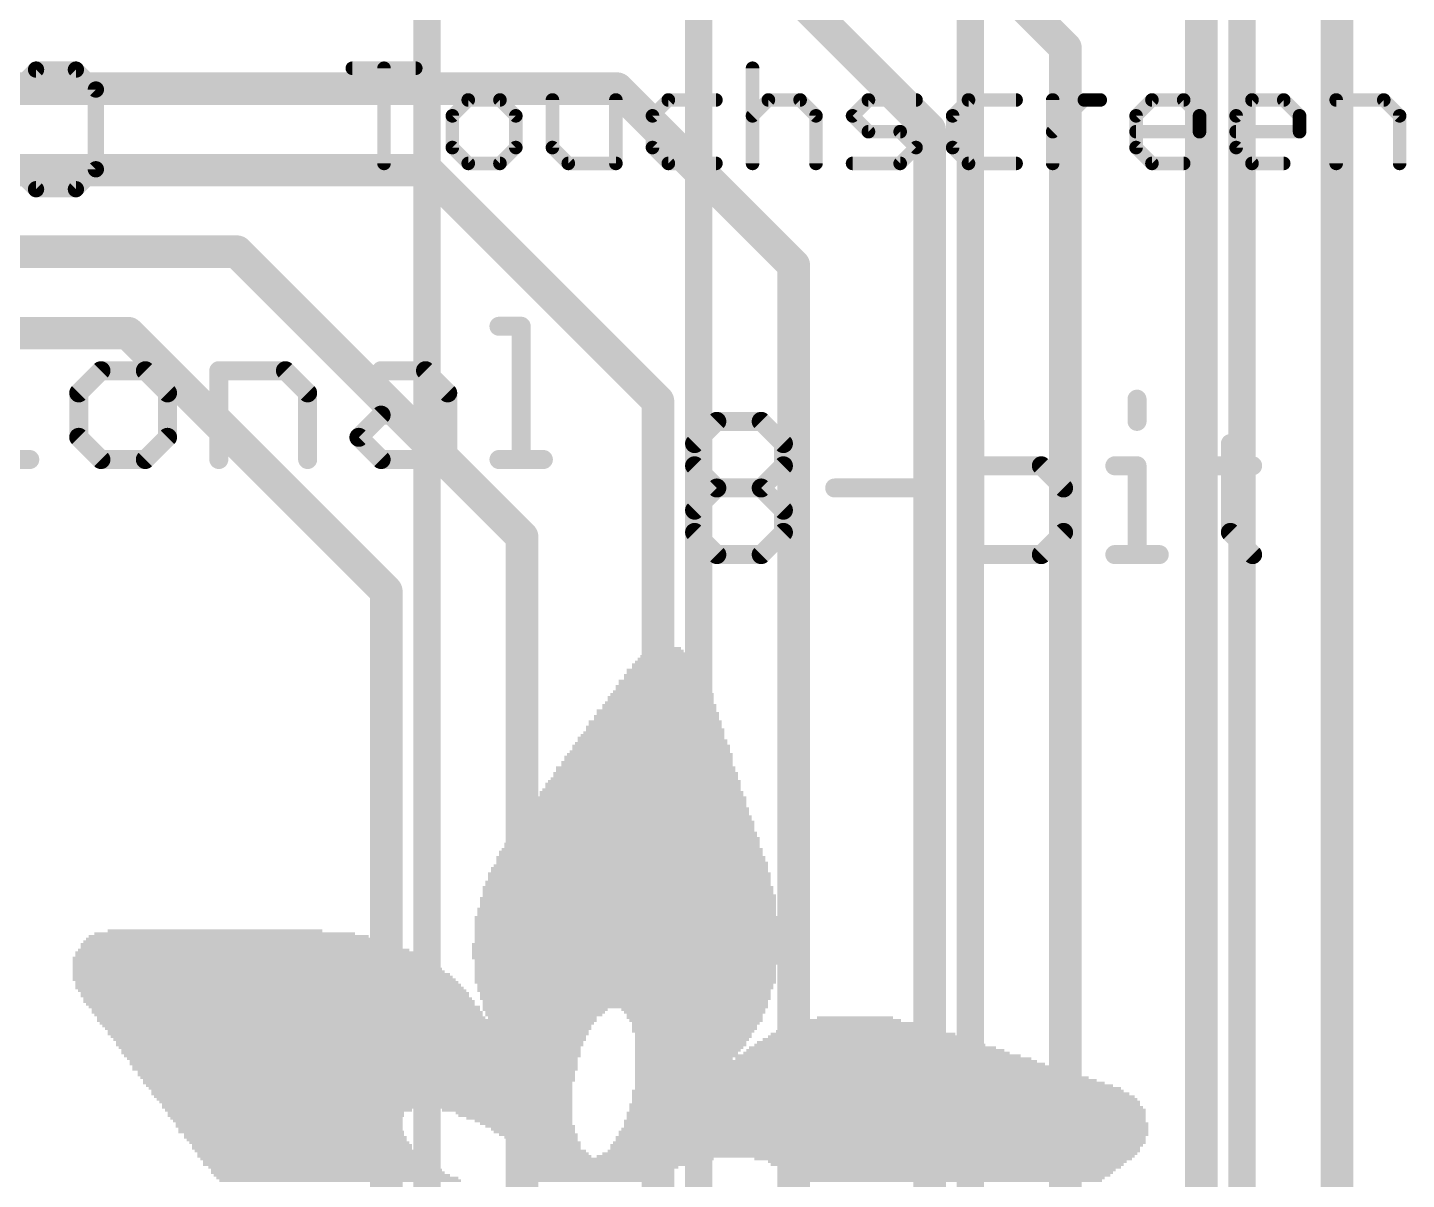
# Model space of a CAD drawing. Extents: x -37 to 43, y -51 to 71.
# Drawn here: x -7.54 to 5.35, y 31.97 to 42.74 of the extents above; entities that cross this region are included whole.
import ezdxf

# ---------------------------------------------------------------- set-up
doc = ezdxf.new("R2010")
doc.units = 0
for name, color, linetype in [('1', 12, 'CONTINUOUS'), ('16', 132, 'CONTINUOUS'), ('21', 40, 'CONTINUOUS')]:
    doc.layers.add(name, color=color, linetype=linetype)

# ---------------------------------------------------------------- blocks, each defined once
blk = doc.blocks.new('RECT')
blk.add_solid([(-0.5, -0.5), (0.5, -0.5), (-0.5, 0.5), (0.5, 0.5)])

msp = doc.modelspace()

# ---------------------------------------------------------------- linework, layer by layer
at = {"layer": '1', "const_width": 0.3048}
for points in [[(4.699, 43.815), (4.699, 23.5712)], [(1.016, 43.688), (2.159, 42.545)], [(3.429, 43.307), (3.429, 23.5712)], [(-0.254, 42.926), (0.889, 41.783)], [(2.159, 42.545), (2.159, 23.5712)], [(-8.382, 42.164), (-2.032, 42.164)], [(-2.032, 42.164), (-0.381, 40.513)], [(0.889, 41.783), (0.889, 23.5712)], [(-10.16, 41.402), (-3.81, 41.402)], [(-3.81, 41.402), (-1.651, 39.243)], [(-11.938, 40.64), (-5.588, 40.64)], [(-5.588, 40.64), (-2.921, 37.973)], [(-0.381, 40.513), (-0.381, 23.5712)], [(-13.716, 39.878), (-6.604, 39.878)], [(-6.604, 39.878), (-4.191, 37.465)], [(-1.651, 39.243), (-1.651, 23.5712)], [(-2.921, 37.973), (-2.921, 23.5712)], [(-4.191, 37.465), (-4.191, 23.5712)]]:
    msp.add_lwpolyline(points, dxfattribs=at)
at = {"layer": '1', "const_width": 0.1524}
for points in [[(2.2352, 42.545, 1), (2.0828, 42.545)], [(2.1051, 42.4911, 1), (2.2129, 42.5989)], [(-1.9781, 42.2179, 1), (-2.0859, 42.1101)], [(-2.032, 42.0878, 1), (-2.032, 42.2402)], [(0.9652, 41.783, 1), (0.8128, 41.783)], [(0.8351, 41.7291, 1), (0.9429, 41.8369)], [(-3.7561, 41.4559, 1), (-3.8639, 41.3481)], [(-3.81, 41.3258, 1), (-3.81, 41.4782)], [(-5.5341, 40.6939, 1), (-5.6419, 40.5861)], [(-5.588, 40.5638, 1), (-5.588, 40.7162)], [(-0.3048, 40.513, 1), (-0.4572, 40.513)], [(-0.4349, 40.4591, 1), (-0.3271, 40.5669)], [(-6.5501, 39.9319, 1), (-6.6579, 39.8241)], [(-6.604, 39.8018, 1), (-6.604, 39.9542)], [(-1.5748, 39.243, 1), (-1.7272, 39.243)], [(-1.7049, 39.1891, 1), (-1.5971, 39.2969)], [(-2.8448, 37.973, 1), (-2.9972, 37.973)], [(-2.9749, 37.9191, 1), (-2.8671, 38.0269)], [(-4.1148, 37.465, 1), (-4.2672, 37.465)], [(-4.2449, 37.4111, 1), (-4.1371, 37.5189)]]:
    msp.add_lwpolyline(points, format="xyb", dxfattribs=at)
at = {"layer": '16', "const_width": 0.254}
for points in [[(-3.81, 11.938), (-3.81, 50.292)], [(-1.27, 11.938), (-1.27, 50.292)], [(1.27, 11.176), (1.27, 50.292)], [(3.81, 10.16), (3.81, 50.292)]]:
    msp.add_lwpolyline(points, dxfattribs=at)
at = {"layer": '21'}
for points, const_width in [([(-7.4656, 42.3428), (-7.652, 42.1563)], 0.1524), ([(-7.0928, 42.3428), (-7.4656, 42.3428)], 0.1524), ([(-6.9063, 42.1563), (-7.0928, 42.3428)], 0.1524), ([(-4.5085, 42.3553), (-3.9153, 42.3553)], 0.127), ([(-4.2119, 41.4655), (-4.2119, 42.3553)], 0.127), ([(-0.7664, 42.3553), (-0.7664, 41.4655)], 0.127), ([(-6.9063, 41.4106), (-6.9063, 42.1563)], 0.1524), ([(-3.4247, 42.0587), (-3.573, 41.9104)], 0.127), ([(-3.1281, 42.0587), (-3.4247, 42.0587)], 0.127), ([(-2.9798, 41.9104), (-3.1281, 42.0587)], 0.127), ([(-2.6375, 42.0587), (-2.6375, 41.6138)], 0.127), ([(-2.0443, 41.4655), (-2.0443, 42.0587)], 0.127), ([(-1.5537, 42.0587), (-1.7019, 41.9104)], 0.127), ([(-1.1088, 42.0587), (-1.5537, 42.0587)], 0.127), ([(-0.7664, 41.9104), (-0.6181, 42.0587)], 0.127), ([(-0.6181, 42.0587), (-0.3215, 42.0587)], 0.127), ([(-0.3215, 42.0587), (-0.1733, 41.9104)], 0.127), ([(0.1691, 41.9104), (0.3174, 42.0587)], 0.127), ([(0.3174, 42.0587), (0.7623, 42.0587)], 0.127), ([(1.2529, 42.0587), (1.1046, 41.9104)], 0.127), ([(1.6978, 42.0587), (1.2529, 42.0587)], 0.127), ([(2.0401, 41.4655), (2.0401, 42.0587)], 0.127), ([(2.0401, 41.7621), (2.3367, 42.0587)], 0.127), ([(2.3367, 42.0587), (2.485, 42.0587)], 0.127), ([(2.8197, 41.9104), (2.968, 42.0587)], 0.127), ([(2.968, 42.0587), (3.2646, 42.0587)], 0.127), ([(3.2646, 42.0587), (3.4129, 41.9104)], 0.127), ([(3.7552, 41.9104), (3.9035, 42.0587)], 0.127), ([(3.9035, 42.0587), (4.2001, 42.0587)], 0.127), ([(4.2001, 42.0587), (4.3484, 41.9104)], 0.127), ([(4.6908, 41.4655), (4.6908, 42.0587)], 0.127), ([(4.6908, 42.0587), (5.1356, 42.0587)], 0.127), ([(5.1356, 42.0587), (5.2839, 41.9104)], 0.127), ([(-3.573, 41.9104), (-3.573, 41.6138)], 0.127), ([(-2.9798, 41.6138), (-2.9798, 41.9104)], 0.127), ([(-1.7019, 41.9104), (-1.7019, 41.6138)], 0.127), ([(-0.1733, 41.9104), (-0.1733, 41.4655)], 0.127), ([(0.3174, 41.7621), (0.1691, 41.9104)], 0.127), ([(1.1046, 41.9104), (1.1046, 41.6138)], 0.127), ([(2.8197, 41.6138), (2.8197, 41.9104)], 0.127), ([(3.4129, 41.9104), (3.4129, 41.7621)], 0.127), ([(3.7552, 41.6138), (3.7552, 41.9104)], 0.127), ([(4.3484, 41.9104), (4.3484, 41.7621)], 0.127), ([(5.2839, 41.9104), (5.2839, 41.4655)], 0.127), ([(0.614, 41.7621), (0.3174, 41.7621)], 0.127), ([(0.7623, 41.6138), (0.614, 41.7621)], 0.127), ([(3.4129, 41.7621), (2.8197, 41.7621)], 0.127), ([(4.3484, 41.7621), (3.7552, 41.7621)], 0.127), ([(-3.573, 41.6138), (-3.4247, 41.4655)], 0.127), ([(-3.1281, 41.4655), (-2.9798, 41.6138)], 0.127), ([(-2.6375, 41.6138), (-2.4892, 41.4655)], 0.127), ([(-1.7019, 41.6138), (-1.5537, 41.4655)], 0.127), ([(0.614, 41.4655), (0.7623, 41.6138)], 0.127), ([(1.1046, 41.6138), (1.2529, 41.4655)], 0.127), ([(2.968, 41.4655), (2.8197, 41.6138)], 0.127), ([(3.9035, 41.4655), (3.7552, 41.6138)], 0.127), ([(-3.4247, 41.4655), (-3.1281, 41.4655)], 0.127), ([(-2.4892, 41.4655), (-2.0443, 41.4655)], 0.127), ([(-1.5537, 41.4655), (-1.1088, 41.4655)], 0.127), ([(0.1691, 41.4655), (0.614, 41.4655)], 0.127), ([(1.2529, 41.4655), (1.6978, 41.4655)], 0.127), ([(3.2646, 41.4655), (2.968, 41.4655)], 0.127), ([(4.2001, 41.4655), (3.9035, 41.4655)], 0.127), ([(-7.652, 41.4106), (-7.4656, 41.2242)], 0.1524), ([(-7.0928, 41.2242), (-6.9063, 41.4106)], 0.1524), ([(-7.4656, 41.2242), (-7.0928, 41.2242)], 0.1524), ([(-3.1373, 39.9426), (-2.9297, 39.9426)], 0.1778), ([(-2.9297, 39.9426), (-2.9297, 38.6969)], 0.1778), ([(-6.8588, 39.5273), (-7.0664, 39.3197)], 0.1778), ([(-6.4436, 39.5273), (-6.8588, 39.5273)], 0.1778), ([(-6.236, 39.3197), (-6.4436, 39.5273)], 0.1778), ([(-5.7567, 38.6969), (-5.7567, 39.5273)], 0.1778), ([(-5.7567, 39.5273), (-5.1339, 39.5273)], 0.1778), ([(-5.1339, 39.5273), (-4.9263, 39.3197)], 0.1778), ([(-4.2394, 39.5273), (-3.8242, 39.5273)], 0.1778), ([(-3.8242, 39.5273), (-3.6165, 39.3197)], 0.1778), ([(-7.0664, 39.3197), (-7.0664, 38.9045)], 0.1778), ([(-6.236, 38.9045), (-6.236, 39.3197)], 0.1778), ([(-4.9263, 39.3197), (-4.9263, 38.6969)], 0.1778), ([(-3.6165, 39.3197), (-3.6165, 38.6969)], 0.1778), ([(2.8287, 39.2612), (2.8287, 39.0536)], 0.1778), ([(-4.447, 38.9045), (-4.2394, 39.1121)], 0.1778), ([(-4.2394, 39.1121), (-3.6165, 39.1121)], 0.1778), ([(-1.3081, 38.846), (-1.1005, 39.0536)], 0.1778), ([(-1.1005, 39.0536), (-0.6853, 39.0536)], 0.1778), ([(-0.6853, 39.0536), (-0.4777, 38.846)], 0.1778), ([(1.3114, 39.0536), (1.3114, 37.8079)], 0.1778), ([(-7.0664, 38.9045), (-6.8588, 38.6969)], 0.1778), ([(-6.4436, 38.6969), (-6.236, 38.9045)], 0.1778), ([(-4.2394, 38.6969), (-4.447, 38.9045)], 0.1778), ([(-1.3081, 38.6383), (-1.3081, 38.846)], 0.1778), ([(-0.4777, 38.846), (-0.4777, 38.6383)], 0.1778), ([(3.7018, 38.846), (3.7018, 38.0155)], 0.1778), ([(-7.9396, 38.6969), (-7.5244, 38.6969)], 0.1778), ([(-6.8588, 38.6969), (-6.4436, 38.6969)], 0.1778), ([(-3.6165, 38.6969), (-4.2394, 38.6969)], 0.1778), ([(-3.1373, 38.6969), (-2.722, 38.6969)], 0.1778), ([(-1.1005, 38.4307), (-1.3081, 38.6383)], 0.1778), ([(-0.4777, 38.6383), (-0.6853, 38.4307)], 0.1778), ([(1.9342, 38.6383), (1.3114, 38.6383)], 0.1778), ([(2.1418, 38.4307), (1.9342, 38.6383)], 0.1778), ([(2.6211, 38.6383), (2.8287, 38.6383)], 0.1778), ([(2.8287, 38.6383), (2.8287, 37.8079)], 0.1778), ([(3.4942, 38.6383), (3.9094, 38.6383)], 0.1778), ([(-1.3081, 38.2231), (-1.1005, 38.4307)], 0.1778), ([(-1.1005, 38.4307), (-0.6853, 38.4307)], 0.1778), ([(-0.6853, 38.4307), (-0.4777, 38.2231)], 0.1778), ([(0.0016, 38.4307), (0.8321, 38.4307)], 0.1778), ([(2.1418, 38.0155), (2.1418, 38.4307)], 0.1778), ([(-1.3081, 38.0155), (-1.3081, 38.2231)], 0.1778), ([(-0.4777, 38.2231), (-0.4777, 38.0155)], 0.1778), ([(-1.1005, 37.8079), (-1.3081, 38.0155)], 0.1778), ([(-0.4777, 38.0155), (-0.6853, 37.8079)], 0.1778), ([(1.9342, 37.8079), (2.1418, 38.0155)], 0.1778), ([(3.7018, 38.0155), (3.9094, 37.8079)], 0.1778), ([(-0.6853, 37.8079), (-1.1005, 37.8079)], 0.1778), ([(1.3114, 37.8079), (1.9342, 37.8079)], 0.1778), ([(2.6211, 37.8079), (3.0363, 37.8079)], 0.1778)]:
    msp.add_lwpolyline(points, dxfattribs=dict(at, const_width=const_width))
for points, const_width in [([(-7.4656, 42.3809, 1), (-7.4656, 42.3047)], 0.0762), ([(-7.4387, 42.3158, 1), (-7.4926, 42.3697)], 0.0762), ([(-7.0658, 42.3697, 1), (-7.1197, 42.3158)], 0.0762), ([(-7.0928, 42.3047, 1), (-7.0928, 42.3809)], 0.0762), ([(-4.5085, 42.387, 1), (-4.5085, 42.3235)], 0.0635), ([(-4.1802, 42.3553, 1), (-4.2437, 42.3553)], 0.0635), ([(-3.9153, 42.3235, 1), (-3.9153, 42.387)], 0.0635), ([(-0.7347, 42.3553, 1), (-0.7982, 42.3553)], 0.0635), ([(-6.8682, 42.1563, 1), (-6.9444, 42.1563)], 0.0762), ([(-6.9333, 42.1294, 1), (-6.8794, 42.1833)], 0.0762), ([(-3.4247, 42.0904, 1), (-3.4247, 42.0269)], 0.0635), ([(-3.4022, 42.0362, 1), (-3.4471, 42.0811)], 0.0635), ([(-3.1057, 42.0811, 1), (-3.1506, 42.0362)], 0.0635), ([(-3.1281, 42.0269, 1), (-3.1281, 42.0904)], 0.0635), ([(-2.6057, 42.0587, 1), (-2.6692, 42.0587)], 0.0635), ([(-2.0125, 42.0587, 1), (-2.076, 42.0587)], 0.0635), ([(-1.5537, 42.0904, 1), (-1.5537, 42.0269)], 0.0635), ([(-1.5312, 42.0362, 1), (-1.5761, 42.0811)], 0.0635), ([(-1.1088, 42.0269, 1), (-1.1088, 42.0904)], 0.0635), ([(-0.6181, 42.0904, 1), (-0.6181, 42.0269)], 0.0635), ([(-0.5957, 42.0362, 1), (-0.6406, 42.0811)], 0.0635), ([(-0.2991, 42.0811, 1), (-0.344, 42.0362)], 0.0635), ([(-0.3215, 42.0269, 1), (-0.3215, 42.0904)], 0.0635), ([(0.3174, 42.0904, 1), (0.3174, 42.0269)], 0.0635), ([(0.3398, 42.0362, 1), (0.2949, 42.0811)], 0.0635), ([(0.7623, 42.0269, 1), (0.7623, 42.0904)], 0.0635), ([(1.2529, 42.0904, 1), (1.2529, 42.0269)], 0.0635), ([(1.2754, 42.0362, 1), (1.2305, 42.0811)], 0.0635), ([(1.6978, 42.0269, 1), (1.6978, 42.0904)], 0.0635), ([(2.0719, 42.0587, 1), (2.0084, 42.0587)], 0.0635), ([(2.3367, 42.0904, 1), (2.3367, 42.0269)], 0.0635), ([(2.3592, 42.0362, 1), (2.3143, 42.0811)], 0.0635), ([(2.485, 42.0269, 1), (2.485, 42.0904)], 0.0635), ([(2.968, 42.0904, 1), (2.968, 42.0269)], 0.0635), ([(2.9905, 42.0362, 1), (2.9456, 42.0811)], 0.0635), ([(3.2871, 42.0811, 1), (3.2422, 42.0362)], 0.0635), ([(3.2646, 42.0269, 1), (3.2646, 42.0904)], 0.0635), ([(3.9035, 42.0904, 1), (3.9035, 42.0269)], 0.0635), ([(3.926, 42.0362, 1), (3.8811, 42.0811)], 0.0635), ([(4.2226, 42.0811, 1), (4.1777, 42.0362)], 0.0635), ([(4.2001, 42.0269, 1), (4.2001, 42.0904)], 0.0635), ([(4.7225, 42.0587, 1), (4.659, 42.0587)], 0.0635), ([(4.6908, 42.0904, 1), (4.6908, 42.0269)], 0.0635), ([(5.1581, 42.0811, 1), (5.1132, 42.0362)], 0.0635), ([(5.1356, 42.0269, 1), (5.1356, 42.0904)], 0.0635), ([(-3.5412, 41.9104, 1), (-3.6047, 41.9104)], 0.0635), ([(-3.5954, 41.9328, 1), (-3.5505, 41.8879)], 0.0635), ([(-2.9481, 41.9104, 1), (-3.0116, 41.9104)], 0.0635), ([(-3.0023, 41.8879, 1), (-2.9574, 41.9328)], 0.0635), ([(-1.6702, 41.9104, 1), (-1.7337, 41.9104)], 0.0635), ([(-1.7244, 41.9328, 1), (-1.6795, 41.8879)], 0.0635), ([(-0.7889, 41.9328, 1), (-0.744, 41.8879)], 0.0635), ([(-0.1415, 41.9104, 1), (-0.205, 41.9104)], 0.0635), ([(-0.1957, 41.8879, 1), (-0.1508, 41.9328)], 0.0635), ([(0.1915, 41.9328, 1), (0.1466, 41.8879)], 0.0635), ([(0.1466, 41.9328, 1), (0.1915, 41.8879)], 0.0635), ([(1.1364, 41.9104, 1), (1.0729, 41.9104)], 0.0635), ([(1.0822, 41.9328, 1), (1.1271, 41.8879)], 0.0635), ([(2.8515, 41.9104, 1), (2.788, 41.9104)], 0.0635), ([(2.7973, 41.9328, 1), (2.8422, 41.8879)], 0.0635), ([(3.4447, 41.9104, 1), (3.3811, 41.9104)], 0.0635), ([(3.3904, 41.8879, 1), (3.4354, 41.9328)], 0.0635), ([(3.787, 41.9104, 1), (3.7235, 41.9104)], 0.0635), ([(3.7328, 41.9328, 1), (3.7777, 41.8879)], 0.0635), ([(4.3802, 41.9104, 1), (4.3167, 41.9104)], 0.0635), ([(4.326, 41.8879, 1), (4.3709, 41.9328)], 0.0635), ([(5.3157, 41.9104, 1), (5.2522, 41.9104)], 0.0635), ([(5.2615, 41.8879, 1), (5.3064, 41.9328)], 0.0635), ([(0.3174, 41.7938, 1), (0.3174, 41.7303)], 0.0635), ([(0.2949, 41.7396, 1), (0.3398, 41.7845)], 0.0635), ([(0.6364, 41.7845, 1), (0.5915, 41.7396)], 0.0635), ([(0.614, 41.7303, 1), (0.614, 41.7938)], 0.0635), ([(2.0177, 41.7845, 1), (2.0626, 41.7396)], 0.0635), ([(2.8197, 41.7938, 1), (2.8197, 41.7303)], 0.0635), ([(3.3811, 41.7621, 1), (3.4447, 41.7621)], 0.0635), ([(3.4129, 41.7303, 1), (3.4129, 41.7938)], 0.0635), ([(3.7552, 41.7938, 1), (3.7552, 41.7303)], 0.0635), ([(4.3167, 41.7621, 1), (4.3802, 41.7621)], 0.0635), ([(4.3484, 41.7303, 1), (4.3484, 41.7938)], 0.0635), ([(-3.5505, 41.6362, 1), (-3.5954, 41.5913)], 0.0635), ([(-3.6047, 41.6138, 1), (-3.5412, 41.6138)], 0.0635), ([(-3.0116, 41.6138, 1), (-2.9481, 41.6138)], 0.0635), ([(-2.9574, 41.5913, 1), (-3.0023, 41.6362)], 0.0635), ([(-2.6692, 41.6138, 1), (-2.6057, 41.6138)], 0.0635), ([(-2.615, 41.6362, 1), (-2.6599, 41.5913)], 0.0635), ([(-1.7337, 41.6138, 1), (-1.6702, 41.6138)], 0.0635), ([(-1.6795, 41.6362, 1), (-1.7244, 41.5913)], 0.0635), ([(0.7398, 41.5913, 1), (0.7847, 41.6362)], 0.0635), ([(0.7847, 41.5913, 1), (0.7398, 41.6362)], 0.0635), ([(1.0729, 41.6138, 1), (1.1364, 41.6138)], 0.0635), ([(1.1271, 41.6362, 1), (1.0822, 41.5913)], 0.0635), ([(2.788, 41.6138, 1), (2.8515, 41.6138)], 0.0635), ([(2.8422, 41.6362, 1), (2.7973, 41.5913)], 0.0635), ([(3.7777, 41.6362, 1), (3.7328, 41.5913)], 0.0635), ([(3.7235, 41.6138, 1), (3.787, 41.6138)], 0.0635), ([(-3.4247, 41.4973, 1), (-3.4247, 41.4337)], 0.0635), ([(-3.4471, 41.443, 1), (-3.4022, 41.488)], 0.0635), ([(-3.1506, 41.488, 1), (-3.1057, 41.443)], 0.0635), ([(-3.1281, 41.4337, 1), (-3.1281, 41.4973)], 0.0635), ([(-2.4892, 41.4973, 1), (-2.4892, 41.4337)], 0.0635), ([(-2.5116, 41.443, 1), (-2.4667, 41.488)], 0.0635), ([(-2.0443, 41.4337, 1), (-2.0443, 41.4973)], 0.0635), ([(-1.5537, 41.4973, 1), (-1.5537, 41.4337)], 0.0635), ([(-1.5761, 41.443, 1), (-1.5312, 41.488)], 0.0635), ([(-1.1088, 41.4337, 1), (-1.1088, 41.4973)], 0.0635), ([(0.1691, 41.4973, 1), (0.1691, 41.4337)], 0.0635), ([(0.5915, 41.488, 1), (0.6364, 41.443)], 0.0635), ([(0.614, 41.4337, 1), (0.614, 41.4973)], 0.0635), ([(1.2529, 41.4973, 1), (1.2529, 41.4337)], 0.0635), ([(1.2305, 41.443, 1), (1.2754, 41.488)], 0.0635), ([(1.6978, 41.4337, 1), (1.6978, 41.4973)], 0.0635), ([(2.968, 41.4973, 1), (2.968, 41.4337)], 0.0635), ([(2.9456, 41.443, 1), (2.9905, 41.488)], 0.0635), ([(3.2646, 41.4337, 1), (3.2646, 41.4973)], 0.0635), ([(3.9035, 41.4973, 1), (3.9035, 41.4337)], 0.0635), ([(3.8811, 41.443, 1), (3.926, 41.488)], 0.0635), ([(4.2001, 41.4337, 1), (4.2001, 41.4973)], 0.0635), ([(-6.9444, 41.4106, 1), (-6.8682, 41.4106)], 0.0762), ([(-6.8794, 41.3837, 1), (-6.9333, 41.4376)], 0.0762), ([(-4.2437, 41.4655, 1), (-4.1802, 41.4655)], 0.0635), ([(-2.076, 41.4655, 1), (-2.0125, 41.4655)], 0.0635), ([(-0.7982, 41.4655, 1), (-0.7347, 41.4655)], 0.0635), ([(-0.205, 41.4655, 1), (-0.1415, 41.4655)], 0.0635), ([(2.0084, 41.4655, 1), (2.0719, 41.4655)], 0.0635), ([(4.659, 41.4655, 1), (4.7225, 41.4655)], 0.0635), ([(5.2522, 41.4655, 1), (5.3157, 41.4655)], 0.0635), ([(-7.4656, 41.2623, 1), (-7.4656, 41.1861)], 0.0762), ([(-7.4926, 41.1973, 1), (-7.4387, 41.2511)], 0.0762), ([(-7.1197, 41.2511, 1), (-7.0658, 41.1973)], 0.0762), ([(-7.0928, 41.1861, 1), (-7.0928, 41.2623)], 0.0762), ([(-3.1373, 39.987, 1), (-3.1373, 39.8981)], 0.0889), ([(-2.8852, 39.9426, 1), (-2.9741, 39.9426)], 0.0889), ([(-2.9297, 39.8981, 1), (-2.9297, 39.987)], 0.0889), ([(-6.8588, 39.5718, 1), (-6.8588, 39.4829)], 0.0889), ([(-6.8274, 39.4959, 1), (-6.8903, 39.5588)], 0.0889), ([(-6.4122, 39.5588, 1), (-6.475, 39.4959)], 0.0889), ([(-6.4436, 39.4829, 1), (-6.4436, 39.5718)], 0.0889), ([(-5.7123, 39.5273, 1), (-5.8012, 39.5273)], 0.0889), ([(-5.7567, 39.5718, 1), (-5.7567, 39.4829)], 0.0889), ([(-5.1025, 39.5588, 1), (-5.1653, 39.4959)], 0.0889), ([(-5.1339, 39.4829, 1), (-5.1339, 39.5718)], 0.0889), ([(-4.2394, 39.5718, 1), (-4.2394, 39.4829)], 0.0889), ([(-3.7927, 39.5588, 1), (-3.8556, 39.4959)], 0.0889), ([(-3.8242, 39.4829, 1), (-3.8242, 39.5718)], 0.0889), ([(-7.0979, 39.3512, 1), (-7.035, 39.2883)], 0.0889), ([(-7.022, 39.3197, 1), (-7.1109, 39.3197)], 0.0889), ([(-6.1915, 39.3197, 1), (-6.2804, 39.3197)], 0.0889), ([(-6.2674, 39.2883, 1), (-6.2046, 39.3512)], 0.0889), ([(-4.8818, 39.3197, 1), (-4.9707, 39.3197)], 0.0889), ([(-4.9577, 39.2883, 1), (-4.8948, 39.3512)], 0.0889), ([(-3.5721, 39.3197, 1), (-3.661, 39.3197)], 0.0889), ([(-3.648, 39.2883, 1), (-3.5851, 39.3512)], 0.0889), ([(2.8731, 39.2612, 1), (2.7842, 39.2612)], 0.0889), ([(-4.2394, 39.1566, 1), (-4.2394, 39.0677)], 0.0889), ([(-4.2079, 39.0807, 1), (-4.2708, 39.1435)], 0.0889), ([(-3.6165, 39.0677, 1), (-3.6165, 39.1566)], 0.0889), ([(-1.1005, 39.098, 1), (-1.1005, 39.0091)], 0.0889), ([(-1.0691, 39.0221, 1), (-1.1319, 39.085)], 0.0889), ([(-0.6538, 39.085, 1), (-0.7167, 39.0221)], 0.0889), ([(-0.6853, 39.0091, 1), (-0.6853, 39.098)], 0.0889), ([(1.3558, 39.0536, 1), (1.2669, 39.0536)], 0.0889), ([(2.7842, 39.0536, 1), (2.8731, 39.0536)], 0.0889), ([(-7.035, 38.9359, 1), (-7.0979, 38.8731)], 0.0889), ([(-7.1109, 38.9045, 1), (-7.022, 38.9045)], 0.0889), ([(-6.2804, 38.9045, 1), (-6.1915, 38.9045)], 0.0889), ([(-6.2046, 38.8731, 1), (-6.2674, 38.9359)], 0.0889), ([(-4.4156, 38.9359, 1), (-4.4784, 38.8731)], 0.0889), ([(-4.4784, 38.9359, 1), (-4.4156, 38.8731)], 0.0889), ([(-1.2636, 38.846, 1), (-1.3526, 38.846)], 0.0889), ([(-0.4332, 38.846, 1), (-0.5221, 38.846)], 0.0889), ([(3.7463, 38.846, 1), (3.6574, 38.846)], 0.0889), ([(-1.3395, 38.8774, 1), (-1.2767, 38.8145)], 0.0889), ([(-0.5091, 38.8145, 1), (-0.4462, 38.8774)], 0.0889), ([(-7.5244, 38.6525, 1), (-7.5244, 38.7413)], 0.0889), ([(-6.8588, 38.7413, 1), (-6.8588, 38.6525)], 0.0889), ([(-6.8903, 38.6655, 1), (-6.8274, 38.7283)], 0.0889), ([(-6.475, 38.7283, 1), (-6.4122, 38.6655)], 0.0889), ([(-6.4436, 38.6525, 1), (-6.4436, 38.7413)], 0.0889), ([(-5.8012, 38.6969, 1), (-5.7123, 38.6969)], 0.0889), ([(-4.9707, 38.6969, 1), (-4.8818, 38.6969)], 0.0889), ([(-4.2394, 38.7413, 1), (-4.2394, 38.6525)], 0.0889), ([(-4.2708, 38.6655, 1), (-4.2079, 38.7283)], 0.0889), ([(-3.661, 38.6969, 1), (-3.5721, 38.6969)], 0.0889), ([(-3.6165, 38.6525, 1), (-3.6165, 38.7413)], 0.0889), ([(-3.1373, 38.7413, 1), (-3.1373, 38.6525)], 0.0889), ([(-2.9741, 38.6969, 1), (-2.8852, 38.6969)], 0.0889), ([(-2.722, 38.6525, 1), (-2.722, 38.7413)], 0.0889), ([(-1.3526, 38.6383, 1), (-1.2636, 38.6383)], 0.0889), ([(-1.2767, 38.6698, 1), (-1.3395, 38.6069)], 0.0889), ([(-0.5221, 38.6383, 1), (-0.4332, 38.6383)], 0.0889), ([(-0.4462, 38.6069, 1), (-0.5091, 38.6698)], 0.0889), ([(1.3114, 38.6828, 1), (1.3114, 38.5939)], 0.0889), ([(1.9656, 38.6698, 1), (1.9028, 38.6069)], 0.0889), ([(1.9342, 38.5939, 1), (1.9342, 38.6828)], 0.0889), ([(2.6211, 38.6828, 1), (2.6211, 38.5939)], 0.0889), ([(2.8731, 38.6383, 1), (2.7842, 38.6383)], 0.0889), ([(2.8287, 38.5939, 1), (2.8287, 38.6828)], 0.0889), ([(3.4942, 38.6828, 1), (3.4942, 38.5939)], 0.0889), ([(3.9094, 38.5939, 1), (3.9094, 38.6828)], 0.0889), ([(-1.1005, 38.4752, 1), (-1.1005, 38.3863)], 0.0889), ([(-1.0691, 38.3993, 1), (-1.1319, 38.4622)], 0.0889), ([(-1.1319, 38.3993, 1), (-1.0691, 38.4622)], 0.0889), ([(-0.6538, 38.4622, 1), (-0.7167, 38.3993)], 0.0889), ([(-0.7167, 38.4622, 1), (-0.6538, 38.3993)], 0.0889), ([(-0.6853, 38.3863, 1), (-0.6853, 38.4752)], 0.0889), ([(0.0016, 38.4752, 1), (0.0016, 38.3863)], 0.0889), ([(0.8321, 38.3863, 1), (0.8321, 38.4752)], 0.0889), ([(2.1862, 38.4307, 1), (2.0973, 38.4307)], 0.0889), ([(2.1104, 38.3993, 1), (2.1732, 38.4622)], 0.0889), ([(-1.2636, 38.2231, 1), (-1.3526, 38.2231)], 0.0889), ([(-1.3395, 38.2545, 1), (-1.2767, 38.1917)], 0.0889), ([(-0.4332, 38.2231, 1), (-0.5221, 38.2231)], 0.0889), ([(-0.5091, 38.1917, 1), (-0.4462, 38.2545)], 0.0889), ([(-1.3526, 38.0155, 1), (-1.2636, 38.0155)], 0.0889), ([(-1.2767, 38.0469, 1), (-1.3395, 37.9841)], 0.0889), ([(-0.5221, 38.0155, 1), (-0.4332, 38.0155)], 0.0889), ([(-0.4462, 37.9841, 1), (-0.5091, 38.0469)], 0.0889), ([(2.0973, 38.0155, 1), (2.1862, 38.0155)], 0.0889), ([(2.1732, 37.9841, 1), (2.1104, 38.0469)], 0.0889), ([(3.7333, 38.0469, 1), (3.6704, 37.9841)], 0.0889), ([(3.6574, 38.0155, 1), (3.7463, 38.0155)], 0.0889), ([(-1.1005, 37.8524, 1), (-1.1005, 37.7635)], 0.0889), ([(-1.1319, 37.7765, 1), (-1.0691, 37.8393)], 0.0889), ([(-0.7167, 37.8393, 1), (-0.6538, 37.7765)], 0.0889), ([(-0.6853, 37.7635, 1), (-0.6853, 37.8524)], 0.0889), ([(1.3114, 37.8524, 1), (1.3114, 37.7635)], 0.0889), ([(1.2669, 37.8079, 1), (1.3558, 37.8079)], 0.0889), ([(1.9028, 37.8393, 1), (1.9656, 37.7765)], 0.0889), ([(1.9342, 37.7635, 1), (1.9342, 37.8524)], 0.0889), ([(2.6211, 37.8524, 1), (2.6211, 37.7635)], 0.0889), ([(2.7842, 37.8079, 1), (2.8731, 37.8079)], 0.0889), ([(3.0363, 37.7635, 1), (3.0363, 37.8524)], 0.0889), ([(3.878, 37.7765, 1), (3.9409, 37.8393)], 0.0889)]:
    msp.add_lwpolyline(points, format="xyb", dxfattribs=dict(at, const_width=const_width))

# ---------------------------------------------------------------- block references
at = {"layer": '21', "yscale": 0.0254}
for p, xscale in [((-1.5621, 36.8808), 0.4572), ((-1.5748, 36.9062), 0.3302), ((-1.5748, 36.9316), 0.2794), ((-1.5748, 36.7792), 0.635), ((-1.5748, 36.7538), 0.635), ((-1.5748, 36.8046), 0.5842), ((-1.5621, 36.83), 0.5588), ((-1.5621, 36.8554), 0.508), ((-1.6002, 36.6268), 0.8382), ((-1.6002, 36.6014), 0.8382), ((-1.5875, 36.6776), 0.762), ((-1.5875, 36.6522), 0.762), ((-1.5875, 36.7284), 0.7112), ((-1.5748, 36.703), 0.7366), ((-1.6256, 36.4744), 0.9906), ((-1.6129, 36.4998), 0.9652), ((-1.6129, 36.5252), 0.9144), ((-1.6129, 36.576), 0.8636), ((-1.6002, 36.5506), 0.889), ((-1.6637, 36.3474), 1.1176), ((-1.6383, 36.3982), 1.0668), ((-1.6383, 36.3728), 1.0668), ((-1.6383, 36.4236), 1.016), ((-1.6256, 36.449), 0.9906), ((-1.6764, 36.2458), 1.2446), ((-1.6764, 36.2204), 1.2446), ((-1.6637, 36.2966), 1.1684), ((-1.6637, 36.2712), 1.1684), ((-1.651, 36.322), 1.143), ((-1.7145, 36.0934), 1.3716), ((-1.7018, 36.1188), 1.3462), ((-1.6891, 36.1442), 1.3208), ((-1.6891, 36.195), 1.27), ((-1.6764, 36.1696), 1.2954), ((-1.7272, 35.9664), 1.4986), ((-1.7145, 36.0172), 1.4732), ((-1.7145, 35.9918), 1.4732), ((-1.7145, 36.0426), 1.4224), ((-1.7018, 36.068), 1.397), ((-1.7526, 35.8648), 1.6002), ((-1.7526, 35.8394), 1.6002), ((-1.7399, 35.9156), 1.5748), ((-1.7399, 35.8902), 1.5748), ((-1.7272, 35.941), 1.5494), ((-1.778, 35.7124), 1.7526), ((-1.7653, 35.7632), 1.7272), ((-1.7653, 35.7378), 1.7272), ((-1.7653, 35.814), 1.6764), ((-1.7653, 35.7886), 1.6764), ((-1.8034, 35.5854), 1.905), ((-1.8034, 35.6108), 1.8542), ((-1.7907, 35.6616), 1.8288), ((-1.7907, 35.6362), 1.8288), ((-1.778, 35.687), 1.8034), ((-1.8288, 35.4838), 2.0066), ((-1.8288, 35.4584), 2.0066), ((-1.8161, 35.5092), 1.9812), ((-1.8034, 35.5346), 1.9558), ((-1.8034, 35.56), 1.905), ((-1.8542, 35.3314), 2.159), ((-1.8542, 35.3822), 2.1082), ((-1.8415, 35.3568), 2.1336), ((-1.8288, 35.433), 2.0574), ((-1.8288, 35.4076), 2.0574), ((-1.8796, 35.2298), 2.2606), ((-1.8669, 35.2044), 2.286), ((-1.8669, 35.2806), 2.2352), ((-1.8669, 35.2552), 2.2352), ((-1.8415, 35.306), 2.1844), ((-1.8923, 35.1028), 2.3876), ((-1.8923, 35.0774), 2.3876), ((-1.8796, 35.1536), 2.3622), ((-1.8796, 35.1282), 2.3622), ((-1.8796, 35.179), 2.3114), ((-1.905, 34.9758), 2.5146), ((-1.905, 34.9504), 2.5146), ((-1.905, 35.0266), 2.4638), ((-1.905, 35.0012), 2.4638), ((-1.8923, 35.052), 2.4384), ((-1.9177, 34.8234), 2.6416), ((-1.9177, 34.798), 2.6416), ((-1.9177, 34.8742), 2.5908), ((-1.9177, 34.8488), 2.5908), ((-1.905, 34.8996), 2.5654), ((-1.8923, 34.925), 2.54), ((-1.9304, 34.6964), 2.7178), ((-1.9304, 34.671), 2.7178), ((-1.9304, 34.7472), 2.667), ((-1.9304, 34.7218), 2.667), ((-1.9177, 34.7726), 2.6416), ((-1.9304, 34.5948), 2.7686), ((-1.9304, 34.5694), 2.7686), ((-1.9304, 34.544), 2.7686), ((-1.9304, 34.6456), 2.7178), ((-1.9177, 34.6202), 2.7432), ((-1.9431, 34.417), 2.8448), ((-1.9431, 34.4932), 2.794), ((-1.9431, 34.4678), 2.794), ((-1.9431, 34.4424), 2.794), ((-1.9304, 34.5186), 2.7686), ((-5.7912, 34.29), 2.0066), ((-1.9431, 34.3916), 2.8448), ((-1.9431, 34.3662), 2.8448), ((-1.9431, 34.3408), 2.8448), ((-1.9431, 34.3154), 2.8448), ((-1.9431, 34.29), 2.8448), ((-5.5753, 34.163), 2.9464), ((-5.6007, 34.1884), 2.8448), ((-5.6388, 34.2138), 2.7178), ((-5.6642, 34.2392), 2.6162), ((-5.7023, 34.2646), 2.4384), ((-1.9558, 34.163), 2.8702), ((-1.9431, 34.2646), 2.8448), ((-1.9431, 34.2392), 2.8448), ((-1.9431, 34.2138), 2.8448), ((-1.9431, 34.1884), 2.8448), ((-5.4737, 34.036), 3.302), ((-5.4991, 34.0868), 3.2004), ((-5.4864, 34.0614), 3.2258), ((-5.5245, 34.1122), 3.0988), ((-5.5499, 34.1376), 2.9972), ((-1.9558, 34.1376), 2.8702), ((-1.9558, 34.1122), 2.8702), ((-1.9558, 34.0868), 2.8702), ((-1.9558, 34.0614), 2.8702), ((-1.9558, 34.036), 2.8702), ((-5.4483, 34.0106), 3.3528), ((-5.4356, 33.9852), 3.3782), ((-5.4229, 33.9598), 3.4036), ((-5.3975, 33.9344), 3.4544), ((-5.3848, 33.909), 3.4798), ((-1.9431, 34.0106), 2.8448), ((-1.9431, 33.9852), 2.8448), ((-1.9558, 33.9598), 2.8194), ((-1.9558, 33.9344), 2.8194), ((-1.9558, 33.909), 2.8194), ((-5.3594, 33.8836), 3.5306), ((-5.3467, 33.8582), 3.556), ((-5.334, 33.8328), 3.5814), ((-5.3086, 33.8074), 3.5814), ((-5.2959, 33.782), 3.6068), ((-1.9558, 33.8836), 2.8194), ((-1.9558, 33.8582), 2.8194), ((-1.9558, 33.8328), 2.8194), ((-1.9558, 33.8074), 2.8194), ((-1.9558, 33.782), 2.7686), ((-5.2832, 33.7566), 3.6322), ((-5.2578, 33.7312), 3.6322), ((-5.2324, 33.7058), 3.6322), ((-5.2324, 33.6804), 3.6322), ((-5.207, 33.655), 3.6322), ((-1.9558, 33.7566), 2.7686), ((-1.9685, 33.7312), 2.7432), ((-1.9558, 33.7058), 2.7178), ((-1.9558, 33.6804), 2.7178), ((-1.9558, 33.655), 2.7178), ((-5.1943, 33.6296), 3.6576), ((-5.1816, 33.6042), 3.6322), ((-5.1435, 33.5788), 3.6576), ((-5.1308, 33.5534), 3.6322), ((-5.1181, 33.528), 3.6576), ((-1.9558, 33.6296), 2.667), ((-1.9558, 33.6042), 2.667), ((-1.9558, 33.5788), 2.667), ((-2.7051, 33.5534), 1.1684), ((-2.7051, 33.528), 1.1176), ((-1.3208, 33.5534), 1.3462), ((-1.3081, 33.528), 1.3208), ((-5.1054, 33.5026), 3.6322), ((-5.08, 33.4772), 3.6322), ((-4.5593, 33.4518), 4.6736), ((-4.5593, 33.4264), 4.6228), ((-4.5593, 33.401), 4.572), ((-2.7178, 33.5026), 1.0922), ((-2.7305, 33.4772), 1.016), ((-1.3081, 33.5026), 1.27), ((-1.3081, 33.4772), 1.27), ((-1.2954, 33.4518), 1.2446), ((-1.2954, 33.4264), 1.1938), ((-1.3081, 33.401), 1.1684), ((0.2159, 33.401), 1.3208), ((0.2032, 33.4264), 1.143), ((0.1905, 33.4518), 0.8636), ((0.1905, 33.4772), 0.7112), ((-4.5466, 33.3756), 4.5466), ((-4.5466, 33.3502), 4.4958), ((-4.5466, 33.3248), 4.4958), ((-4.5466, 33.2994), 4.445), ((-4.5339, 33.274), 4.4196), ((-1.3081, 33.3756), 1.1684), ((-1.3208, 33.3502), 1.143), ((-1.3208, 33.3248), 1.0922), ((-1.3208, 33.2994), 1.0922), ((-1.3335, 33.274), 1.0668), ((0.2921, 33.274), 1.9304), ((0.2794, 33.2994), 1.8034), ((0.2667, 33.3248), 1.7272), ((0.2413, 33.3502), 1.5748), ((0.2286, 33.3756), 1.397), ((-4.5339, 33.2486), 4.3688), ((-4.5339, 33.2232), 4.3688), ((-4.5339, 33.1978), 4.318), ((-4.5212, 33.1724), 4.2926), ((-4.5212, 33.147), 4.2926), ((-4.5085, 33.1216), 4.2672), ((-1.3462, 33.2486), 1.0414), ((-1.3462, 33.2232), 1.0414), ((-1.3589, 33.1978), 1.016), ((-1.3716, 33.1724), 0.9906), ((-1.3843, 33.147), 0.9652), ((-0.0635, 33.1216), 3.6068), ((0.3937, 33.147), 2.4892), ((0.381, 33.1724), 2.413), ((0.3556, 33.1978), 2.3114), ((0.3302, 33.2232), 2.159), ((0.3175, 33.2486), 2.0828), ((-4.5085, 33.0962), 4.2164), ((-4.4958, 33.0708), 4.191), ((-4.4958, 33.0454), 4.191), ((-4.4831, 33.02), 4.1656), ((-4.4831, 32.9946), 4.1656), ((-1.4097, 33.0962), 0.9144), ((0.0127, 33.0708), 3.7592), ((0.0508, 33.0454), 3.8354), ((0.0762, 33.02), 3.8862), ((0.127, 32.9946), 3.9878), ((0.4572, 33.0962), 2.7686), ((-4.4704, 32.9692), 4.0894), ((-4.4704, 32.9438), 4.0894), ((-4.4577, 32.9184), 4.064), ((-4.445, 32.893), 4.0386), ((-4.4577, 32.8676), 4.0132), ((0.1778, 32.9692), 4.0894), ((0.2032, 32.9438), 4.1402), ((0.254, 32.9184), 4.2418), ((0.2921, 32.893), 4.318), ((0.3302, 32.8676), 4.3942), ((-4.445, 32.8422), 3.9878), ((-4.4323, 32.8168), 3.9624), ((-4.4196, 32.7914), 3.937), ((-4.4196, 32.766), 3.937), ((-4.4069, 32.7406), 3.9116), ((0.4064, 32.7914), 4.5974), ((0.4318, 32.766), 4.6482), ((0.4572, 32.7406), 4.699), ((0.3683, 32.8422), 4.4704), ((0.4064, 32.8168), 4.5466), ((-4.3942, 32.7152), 3.8862), ((-4.3815, 32.6898), 3.8608), ((-4.3688, 32.6644), 3.8354), ((-4.3688, 32.639), 3.8354), ((-5.1054, 32.6136), 2.3114), ((-3.0607, 32.6136), 1.2192), ((0.4699, 32.6644), 4.7752), ((0.4826, 32.639), 4.8006), ((0.4953, 32.6136), 4.826), ((0.4699, 32.7152), 4.7244), ((0.4826, 32.6898), 4.7498), ((-5.1308, 32.5882), 2.2098), ((-5.1308, 32.5628), 2.2098), ((-5.1308, 32.5374), 2.159), ((-5.1181, 32.512), 2.1336), ((-5.1054, 32.4866), 2.1082), ((-2.9972, 32.5882), 1.0922), ((-2.9845, 32.5628), 1.0668), ((-2.9464, 32.5374), 0.9906), ((-2.9083, 32.512), 0.9144), ((-2.8829, 32.4866), 0.8636), ((0.4699, 32.512), 4.8768), ((0.4826, 32.4866), 4.9022), ((0.4826, 32.5882), 4.8514), ((0.4826, 32.5628), 4.8514), ((0.4826, 32.5374), 4.8514), ((-5.1054, 32.4612), 2.1082), ((-5.0927, 32.4358), 2.0828), ((-5.08, 32.4104), 2.1082), ((-5.0546, 32.385), 2.0574), ((-5.0419, 32.3596), 2.0828), ((-2.8448, 32.4612), 0.8382), ((-2.8194, 32.4358), 0.7874), ((-2.8067, 32.4104), 0.762), ((-2.7686, 32.385), 0.7366), ((-2.7432, 32.3596), 0.6858), ((0.4318, 32.3596), 4.953), ((0.4572, 32.4104), 4.953), ((0.4572, 32.385), 4.953), ((0.4699, 32.4358), 4.9276), ((0.4826, 32.4612), 4.9022), ((-5.0292, 32.3342), 2.0574), ((-5.0038, 32.3088), 2.0574), ((-4.9784, 32.2834), 2.0574), ((-4.9784, 32.258), 2.0574), ((-4.9403, 32.2326), 2.0828), ((-2.7305, 32.3342), 0.6604), ((-2.6924, 32.3088), 0.635), ((-2.6797, 32.2834), 0.6096), ((-2.6797, 32.258), 0.6096), ((-2.6289, 32.2326), 0.6096), ((0.3683, 32.2326), 4.9784), ((0.3937, 32.2834), 4.9784), ((0.381, 32.258), 4.953), ((0.4191, 32.3088), 4.9784), ((0.4318, 32.3342), 4.953), ((-4.9149, 32.2072), 2.0828), ((-4.9022, 32.1818), 2.1082), ((-4.8768, 32.1564), 2.1082), ((-4.8387, 32.131), 2.1336), ((-4.826, 32.1056), 2.159), ((-2.6035, 32.2072), 0.6096), ((-2.5908, 32.1818), 0.635), ((-1.9939, 32.1564), 1.7272), ((-2.0701, 32.131), 1.5748), ((-2.0955, 32.1056), 1.4732), ((0.2921, 32.1818), 5.0292), ((0.3302, 32.2072), 5.0038), ((1.016, 32.1564), 3.5306), ((1.0541, 32.131), 3.3528), ((1.0541, 32.1056), 3.302), ((-4.7879, 32.0802), 2.1336), ((-4.7498, 32.0548), 2.159), ((-4.7371, 32.0294), 2.1844), ((-4.699, 32.004), 2.2098), ((-4.6482, 31.9786), 2.2606), ((-2.1463, 32.0802), 1.3716), ((-2.1717, 32.0548), 1.27), ((-2.1717, 32.0294), 1.2192), ((-2.2098, 32.004), 1.143), ((-2.2352, 31.9786), 1.0922), ((1.0795, 32.0802), 3.2004), ((1.0668, 32.0548), 3.1242), ((1.0668, 32.0294), 3.0734), ((1.0541, 32.004), 3.048), ((1.0414, 31.9786), 2.9718), ((-4.6228, 31.9532), 2.2606), ((-2.2479, 31.9532), 1.0668), ((1.0287, 31.9532), 2.9464)]:
    msp.add_blockref('RECT', p, dxfattribs=dict(at, xscale=xscale))

doc.saveas('drawing.dxf')
